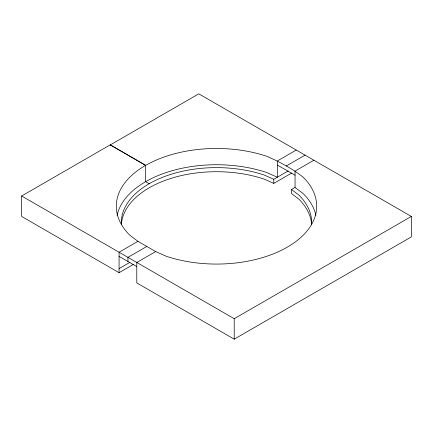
<?xml version="1.0" encoding="UTF-8"?>
<svg xmlns="http://www.w3.org/2000/svg" width="433" height="433" viewBox="0 0 433 433"><rect width="100%" height="100%" fill="white"/><g stroke="black" fill="none" stroke-linecap="round" stroke-linejoin="round"><path stroke-width="0.65" d="M133.451 264.395L119.075 272.693L21.65 216.446L21.65 195.992L110.22 144.855L145.645 165.309L145.645 181.676L149.19 183.716M110.22 144.968L198.785 93.831L411.35 216.446L411.35 236.9L234.215 339.169L136.79 282.922L136.79 262.468L155.669 251.568L166.396 256.32A100.202 57.854 0 0 0 287.355 247.124A100.202 57.854 0 0 0 303.279 177.292C292.178 168.534 279.572 161.78 266.604 156.226A100.202 57.854 0 0 0 145.645 165.422L110.22 144.855M155.669 251.568L137.954 241.338L119.075 252.239L119.075 272.693M296.21 150.078L277.331 160.979L277.331 177.232L266.604 172.48A100.202 57.854 0 0 0 117.083 215.358M146.814 246.453L127.93 257.354L127.93 261.5M286.186 166.034L305.07 155.138M119.075 268.601L129.943 262.328M121.364 224.527A95.195 54.959 0 0 1 167.452 175.479A95.195 54.959 0 0 1 264.098 174.986L273.791 179.278L288.199 170.959M121.364 224.727A95.195 54.959 0 0 1 264.098 179.078L273.791 183.37L291.609 173.081M313.925 160.199L295.046 171.095L295.046 187.462L303.279 193.654A100.202 57.854 0 0 1 315.917 215.358M311.636 224.727A95.195 54.959 0 0 0 298.938 199.191L291.501 193.594L291.501 189.508L295.046 187.462M21.65 195.992L234.215 318.715L411.35 216.446M277.331 165.07L295.046 175.186M119.075 256.439L136.79 266.555M291.501 189.508L298.938 195.099A95.195 54.959 0 0 1 311.636 224.527M137.954 241.338L129.721 235.146A100.202 57.854 0 0 1 145.645 165.309M273.791 179.278L273.791 183.37M234.215 318.715L234.215 339.169"/></g></svg>
